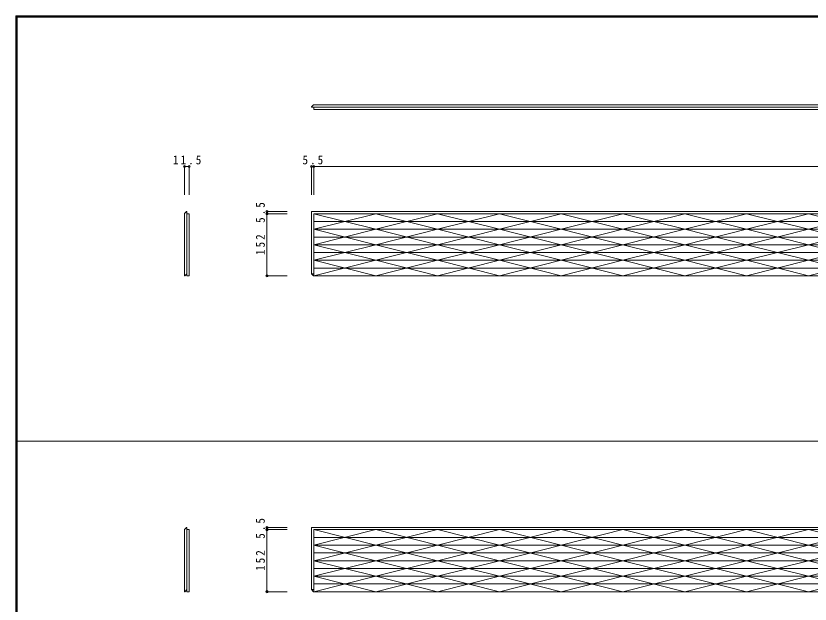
# Model space of a CAD drawing. Units: millimetres at full size, sheet at 1:10. Extents: x -1947 to 1953, y -1436 to 1392.
# Drawn here: x -1947 to -1, y -50 to 1392 of the extents above; entities that cross this region are included whole.
import ezdxf

# ---------------------------------------------------------------- set-up
doc = ezdxf.new("R2010")
doc.units = ezdxf.units.MM
doc.header["$LTSCALE"] = 10
doc.header["$PDMODE"] = 32
doc.header["$PDSIZE"] = 5
doc.layers.add('3-0', color=7, linetype='Continuous', lineweight=18)
doc.layers.add('F-1', color=6, linetype='Continuous', lineweight=18)
doc.styles.add('ＭＳ ゴシック', font='')
doc.styles.get('ＭＳ ゴシック').set_extended_font_data('MS Gothic')

msp = doc.modelspace()

# ---------------------------------------------------------------- linework, layer by layer
at = {"layer": '3-0'}
for p, q in [((-1217.14, 1173.8), (1510.36, 1173.8)), ((-1216.64, 1164.92), (-1216.64, 1167.8)), ((-1216.64, 1164.92), (-1216.64, 1162.3)), ((1510.36, 1162.3), (-1216.64, 1162.3)), ((-1533.64, 907.3), (-1533.64, 754.8)), ((-1524.75, 906.8), (-1527.64, 906.8)), ((-1524.75, 906.8), (-1522.14, 906.8)), ((-1522.14, 754.8), (-1522.14, 906.8)), ((-1222.14, 912.3), (1510.36, 912.3)), ((-1216.64, 906.8), (-1065.14, 868.8)), ((-1216.64, 906.8), (1510.36, 906.8)), ((-913.64, 906.8), (-1065.14, 868.8)), ((-1065.14, 906.8), (-913.64, 868.8)), ((-913.64, 906.8), (-762.14, 868.8)), ((-762.14, 906.8), (-913.64, 868.8)), ((-610.64, 906.8), (-762.14, 868.8)), ((-610.64, 906.8), (-459.14, 868.8)), ((-307.64, 906.8), (-459.14, 868.8)), ((-156.14, 906.8), (-307.64, 868.8)), ((-4.64, 906.8), (-156.14, 868.8)), ((146.86, 906.8), (-4.64, 868.8)), ((-1216.64, 887.8), (1510.36, 887.8)), ((-1216.64, 868.8), (1510.36, 868.8)), ((-1065.14, 868.8), (-913.64, 830.8)), ((-762.14, 868.8), (-913.64, 830.8)), ((-1216.64, 849.8), (1510.36, 849.8)), ((-1216.64, 830.8), (1510.36, 830.8)), ((-1216.64, 811.8), (1510.36, 811.8)), ((-1065.14, 792.8), (-1216.64, 754.8)), ((-1216.64, 792.8), (1510.36, 792.8)), ((-913.64, 792.8), (-1065.14, 754.8)), ((-913.64, 792.8), (-762.14, 754.8)), ((-762.14, 792.8), (-610.64, 754.8)), ((-459.14, 792.8), (-610.64, 754.8)), ((-459.14, 792.8), (-307.64, 754.8)), ((-307.64, 792.8), (-156.14, 754.8)), ((-156.14, 792.8), (-4.64, 754.8)), ((-4.64, 792.8), (146.86, 754.8)), ((-1222.14, 759.8), (-1217.14, 754.8)), ((-1216.64, 773.8), (1510.36, 773.8)), ((-1217.14, 754.8), (1510.36, 754.8)), ((-1222.14, 138.3), (1510.36, 138.3)), ((-1533.64, 133.3), (-1533.64, -19.2)), ((-1524.75, 132.8), (-1527.64, 132.8)), ((-1524.75, 132.8), (-1522.14, 132.8)), ((-1522.14, -19.2), (-1522.14, 132.8)), ((-1216.64, 132.8), (-1065.14, 94.8)), ((-1216.64, 132.8), (1510.36, 132.8)), ((-913.64, 132.8), (-1065.14, 94.8)), ((-1065.14, 132.8), (-913.64, 94.8)), ((-913.64, 132.8), (-762.14, 94.8)), ((-762.14, 132.8), (-913.64, 94.8)), ((-610.64, 132.8), (-762.14, 94.8)), ((-610.64, 132.8), (-459.14, 94.8)), ((-307.64, 132.8), (-459.14, 94.8)), ((-156.14, 132.8), (-307.64, 94.8)), ((-4.64, 132.8), (-156.14, 94.8)), ((146.86, 132.8), (-4.64, 94.8)), ((-1216.64, 113.8), (1510.36, 113.8)), ((-1216.64, 94.8), (1510.36, 94.8)), ((-1065.14, 94.8), (-913.64, 56.8)), ((-762.14, 94.8), (-913.64, 56.8)), ((-1216.64, 75.8), (1510.36, 75.8)), ((-1216.64, 56.8), (1510.36, 56.8)), ((-1216.64, 37.8), (1510.36, 37.8)), ((-1065.14, 18.8), (-1216.64, -19.2)), ((-1216.64, 18.8), (1510.36, 18.8)), ((-913.64, 18.8), (-1065.14, -19.2)), ((-913.64, 18.8), (-762.14, -19.2)), ((-762.14, 18.8), (-610.64, -19.2)), ((-459.14, 18.8), (-610.64, -19.2)), ((-459.14, 18.8), (-307.64, -19.2)), ((-307.64, 18.8), (-156.14, -19.2)), ((-156.14, 18.8), (-4.64, -19.2)), ((-4.64, 18.8), (146.86, -19.2)), ((-1222.14, -14.2), (-1217.14, -19.2)), ((-1217.14, -19.2), (1510.36, -19.2)), ((-1216.64, -0.2), (1510.36, -0.2))]:
    msp.add_line(p, q, dxfattribs=at)
at = {"layer": '3-0', "color": 3}
for p, q in [((-1533.64, 1022.56), (-1522.14, 1022.56)), ((-1222.14, 1022.56), (-1216.64, 1022.56)), ((-1216.64, 1022.56), (1510.36, 1022.56)), ((-1331.45, 912.3), (-1331.45, 906.8)), ((-1331.45, 906.8), (-1331.45, 754.8)), ((-1331.45, 138.3), (-1331.45, 132.8)), ((-1331.45, 132.8), (-1331.45, -19.2))]:
    msp.add_line(p, q, dxfattribs=at)
at = {"layer": '3-0', "color": 4}
for p, q in [((-1533.64, 1022.56), (-1533.64, 953.52)), ((-1522.14, 1022.56), (-1522.14, 953.52)), ((-1222.14, 1022.56), (-1222.14, 953.52)), ((-1216.64, 1022.56), (-1216.64, 953.52)), ((-1331.45, 912.3), (-1282.24, 912.3)), ((-1331.45, 906.8), (-1282.24, 906.8)), ((-1331.45, 754.8), (-1282.24, 754.8)), ((-1331.45, 138.3), (-1282.24, 138.3)), ((-1331.45, 132.8), (-1282.24, 132.8)), ((-1331.45, -19.2), (-1282.24, -19.2))]:
    msp.add_line(p, q, dxfattribs=at)
at = {"layer": '3-0'}
for points in [[(-1222.14, 1167.8), (-1222.14, 1168.8), (-1217.14, 1173.8)], [(-1222.14, 1167.8), (1510.36, 1167.8), (1510.36, 1162.3)], [(-1527.64, 912.3), (-1528.64, 912.3), (-1533.64, 907.3)], [(-1527.64, 912.3), (-1527.64, 754.8), (-1522.14, 754.8)], [(-1222.14, 912.3), (-1222.14, 759.8), (-1216.64, 759.8)], [(-1216.64, 906.8), (-1216.64, 772.8), (-1216.64, 754.8)], [(-1065.14, 906.8), (-1216.64, 868.8), (-1065.14, 830.8)], [(-762.14, 906.8), (-610.64, 868.8), (-762.14, 830.8)], [(-459.14, 906.8), (-610.64, 868.8), (-459.14, 830.8)], [(-459.14, 906.8), (-307.64, 868.8), (-459.14, 830.8)], [(-307.64, 906.8), (-156.14, 868.8), (-307.64, 830.8)], [(-156.14, 906.8), (-4.64, 868.8), (-156.14, 830.8)], [(-4.64, 906.8), (146.86, 868.8), (-4.64, 830.8)], [(-1065.14, 868.8), (-1216.64, 830.8), (-1065.14, 792.8)], [(-913.64, 868.8), (-1065.14, 830.8), (-913.64, 792.8)], [(-913.64, 868.8), (-762.14, 830.8), (-913.64, 792.8)], [(-762.14, 868.8), (-610.64, 830.8), (-762.14, 792.8)], [(-459.14, 868.8), (-610.64, 830.8), (-459.14, 792.8)], [(-459.14, 868.8), (-307.64, 830.8), (-459.14, 792.8)], [(-307.64, 868.8), (-156.14, 830.8), (-307.64, 792.8)], [(-156.14, 868.8), (-4.64, 830.8), (-156.14, 792.8)], [(-4.64, 868.8), (146.86, 830.8), (-4.64, 792.8)], [(-1065.14, 830.8), (-1216.64, 792.8), (-1065.14, 754.8)], [(-913.64, 830.8), (-1065.14, 792.8), (-913.64, 754.8)], [(-913.64, 830.8), (-762.14, 792.8), (-913.64, 754.8)], [(-762.14, 830.8), (-610.64, 792.8), (-762.14, 754.8)], [(-459.14, 830.8), (-610.64, 792.8), (-459.14, 754.8)], [(-459.14, 830.8), (-307.64, 792.8), (-459.14, 754.8)], [(-307.64, 830.8), (-156.14, 792.8), (-307.64, 754.8)], [(-156.14, 830.8), (-4.64, 792.8), (-156.14, 754.8)], [(-4.64, 830.8), (146.86, 792.8), (-4.64, 754.8)], [(-1533.64, 754.8), (-1532.64, 754.8), (-1527.64, 759.8)], [(-1527.64, 138.3), (-1528.64, 138.3), (-1533.64, 133.3)], [(-1527.64, 138.3), (-1527.64, -19.2), (-1522.14, -19.2)], [(-1222.14, 138.3), (-1222.14, -14.2), (-1216.64, -14.2)], [(-1216.64, 132.8), (-1216.64, -1.2), (-1216.64, -19.2)], [(-1065.14, 132.8), (-1216.64, 94.8), (-1065.14, 56.8)], [(-762.14, 132.8), (-610.64, 94.8), (-762.14, 56.8)], [(-459.14, 132.8), (-610.64, 94.8), (-459.14, 56.8)], [(-459.14, 132.8), (-307.64, 94.8), (-459.14, 56.8)], [(-307.64, 132.8), (-156.14, 94.8), (-307.64, 56.8)], [(-156.14, 132.8), (-4.64, 94.8), (-156.14, 56.8)], [(-4.64, 132.8), (146.86, 94.8), (-4.64, 56.8)], [(-1065.14, 94.8), (-1216.64, 56.8), (-1065.14, 18.8)], [(-913.64, 94.8), (-1065.14, 56.8), (-913.64, 18.8)], [(-913.64, 94.8), (-762.14, 56.8), (-913.64, 18.8)], [(-762.14, 94.8), (-610.64, 56.8), (-762.14, 18.8)], [(-459.14, 94.8), (-610.64, 56.8), (-459.14, 18.8)], [(-459.14, 94.8), (-307.64, 56.8), (-459.14, 18.8)], [(-307.64, 94.8), (-156.14, 56.8), (-307.64, 18.8)], [(-156.14, 94.8), (-4.64, 56.8), (-156.14, 18.8)], [(-4.64, 94.8), (146.86, 56.8), (-4.64, 18.8)], [(-1065.14, 56.8), (-1216.64, 18.8), (-1065.14, -19.2)], [(-913.64, 56.8), (-1065.14, 18.8), (-913.64, -19.2)], [(-913.64, 56.8), (-762.14, 18.8), (-913.64, -19.2)], [(-762.14, 56.8), (-610.64, 18.8), (-762.14, -19.2)], [(-459.14, 56.8), (-610.64, 18.8), (-459.14, -19.2)], [(-459.14, 56.8), (-307.64, 18.8), (-459.14, -19.2)], [(-307.64, 56.8), (-156.14, 18.8), (-307.64, -19.2)], [(-156.14, 56.8), (-4.64, 18.8), (-156.14, -19.2)], [(-4.64, 56.8), (146.86, 18.8), (-4.64, -19.2)], [(-1533.64, -19.2), (-1532.64, -19.2), (-1527.64, -14.2)]]:
    msp.add_lwpolyline(points, dxfattribs=at)
at = {"layer": '3-0', "color": 3}
for p in [(-1533.64, 1022.56), (-1522.14, 1022.56), (-1222.14, 1022.56), (-1216.64, 1022.56), (-1331.45, 912.3), (-1331.45, 906.8), (-1331.45, 754.8), (-1331.45, 138.3), (-1331.45, 132.8), (-1331.45, -19.2)]:
    msp.add_point(p, dxfattribs=at)
at = {"layer": 'F-1'}
for p, q in [((-1946.69, 1391.67), (-1946.69, -1401.67)), ((-1946.69, 1391.67), (1953.31, 1391.67)), ((-1946.69, 1390), (1953.31, 1390)), ((-1946.69, 1388.33), (1953.31, 1388.33)), ((-1945.03, 1391.67), (-1945.03, -1401.67)), ((-1943.36, 1391.67), (-1943.36, -1401.67)), ((-1946.69, 349.3), (1953.31, 349.3))]:
    msp.add_line(p, q, dxfattribs=at)

# ---------------------------------------------------------------- texts
at = {"layer": '3-0', "char_height": 21.99, "attachment_point": 7, "style": 'ＭＳ ゴシック'}
for s, insert in [('\\T1.38;\\W0.9;11.5', (-1561.64, 1027.56)), ('\\T1.38;\\W0.9;5.5', (-1244.39, 1027.56))]:
    msp.add_mtext(s, dxfattribs=dict(at, insert=insert))
at = {"layer": '3-0', "char_height": 21.99, "attachment_point": 7, "rotation": 90, "style": 'ＭＳ ゴシック'}
for s, insert in [('\\T1.38;\\W0.9;5.5', (-1336.45, 884.55)), ('\\T1.38;\\W0.9;152', (-1336.45, 805.8)), ('\\T1.38;\\W0.9;5.5', (-1336.45, 110.55)), ('\\T1.38;\\W0.9;152', (-1336.45, 31.8))]:
    msp.add_mtext(s, dxfattribs=dict(at, insert=insert))

doc.saveas('drawing.dxf')
